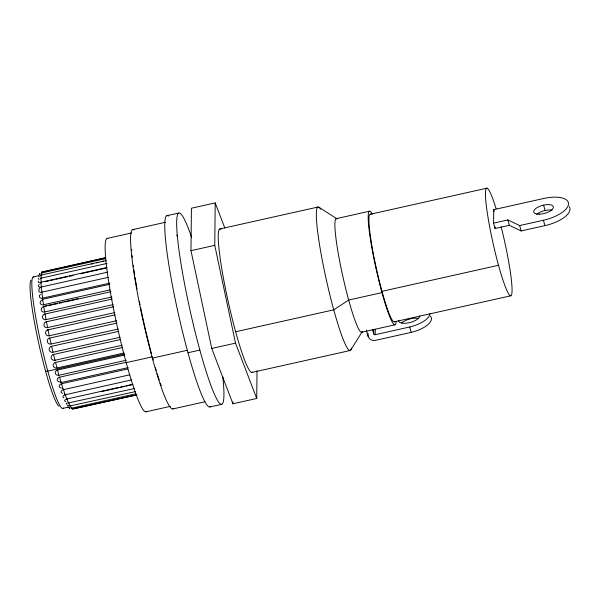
<?xml version="1.0" encoding="UTF-8"?>
<svg xmlns="http://www.w3.org/2000/svg" width="600" height="600" viewBox="0 0 600 600"><rect width="100%" height="100%" fill="white"/><g stroke="black" fill="none" stroke-linecap="round" stroke-linejoin="round"><path stroke-width="0.9" d="M257.017 370.785L256.725 398.467L232.942 403.785L211.74 348.45L190.98 250.665L191.43 208.215L215.212 202.905L224.82 227.978M256.725 398.467L235.522 343.14L214.763 245.355L215.212 202.905M232.942 403.785L232.965 401.933M430.433 316.17A21.45 8.775 -15.3 0 1 411.18 332.377L375.495 340.35A6.127 5.55 0.6 0 1 368.07 336.285L368.1 333.562M429.982 313.74A21.45 8.775 -15.3 0 1 409.71 326.993L375.21 334.695A1.222 1.11 0.6 0 1 373.725 333.885L373.77 329.355M375.21 334.695L375.263 329.257M493.59 223.118L493.725 209.655L543.668 198.502A25.733 10.53 -15.3 0 1 568.53 203.798A25.733 10.53 -15.3 0 1 543.442 220.245L519.66 225.562L507.855 219.93L493.59 223.118L495.067 228.51L509.332 225.322L521.138 230.955L544.92 225.638A25.733 10.53 -15.3 0 0 569.22 206.618M495.067 228.51L495.082 226.718M68.475 402.923L134.663 388.463M69.99 405.93L135.225 391.643M55.552 362.452L57.023 367.995A3.067 2.797 1.2 0 1 53.302 366.075A3.067 2.797 1.2 0 1 55.125 362.61M72.442 408.945L136.77 394.808M42.765 272.108L105.458 257.865M46.455 321.765L47.572 327.57M73.335 408.982L136.8 394.95M53.543 354.502L54.99 360.278M48.03 329.827L49.26 335.767M39.517 274.53L39.795 273.615M135.69 393.84L71.258 408.232L71.31 407.737M128.19 367.597L61.035 382.605L61.088 382.02M38.91 275.317L39.697 273.892M49.725 338.062L51.075 344.032A3.067 3.045 61.3 0 1 47.43 341.933A3.067 3.045 61.3 0 1 49.312 338.175A3.06 3.037 -72.9 0 1 49.642 338.077L49.748 338.055M51.6 346.32L52.995 352.252A3.067 3.007 21.3 0 1 49.312 350.168A3.067 3.007 21.3 0 1 51.165 346.455M106.942 263.438L40.695 278.235L41.28 282.315M38.992 288.855L39.69 287.925M105.675 258.638L41.242 273.03L41.543 275.73M107.017 267.472L40.77 282.27L41.535 286.942M350.88 349.815L362.243 331.695M78.075 298.605L43.598 306.308L44.7 311.918M72.36 409.207L71.752 407.73M105.45 257.73L41.925 271.92L41.963 273.255M109.725 284.295L42.57 299.295L43.56 304.71M106.215 260.543L40.83 275.145L41.31 278.655M40.508 275.438L41.693 275.085L40.508 275.303M71.258 408.225L70.373 405.795M33.188 276.968L38.985 275.647M166.905 215.685L178.8 213.03M132.637 229.612L165.562 222.255M107.145 238.44L131.498 233.002M219.847 228.968L317.947 207.053M91.29 263.993L93.097 263.587M96.472 262.793L98.535 262.373M101.91 261.585L103.718 261.18M44.97 281.707L48.735 280.928M50.415 280.493L54.045 279.683M55.86 279.278L67.755 276.683M69.465 276.233L73.185 275.468M80.355 273.803L105.795 268.185M190.98 250.665L214.763 245.355M336.165 218.678L369.465 211.237M41.67 286.913L107.79 272.145M370.455 214.2L486.99 188.175M42.112 292.118L108.225 277.35M42.795 298.08L109.815 283.11M43.71 304.718L109.83 289.95M44.002 306.66L46.725 306.053M48.532 305.647L52.155 304.837M53.97 304.433L57.593 303.623M59.4 303.218L63.023 302.415M64.838 302.01L111.023 291.69M44.85 311.925L111.87 296.955M45.203 313.995L112.222 299.025M46.193 319.575L113.212 304.605M46.598 321.757L113.618 306.788M47.723 327.555L114.743 312.585M48.172 329.805L115.192 314.835M49.403 335.745L116.422 320.775M49.89 338.025L116.917 323.055M51.218 344.002L118.238 329.032M51.742 346.282L118.762 331.312M53.137 352.207L120.157 337.237M53.677 354.45L120.705 339.48M55.125 360.233L122.145 345.263M55.688 362.4L122.708 347.43M381.983 291.322L498.518 265.29M381.968 292.612L348.675 300.053L333.743 309.84L235.642 331.755M57.157 367.942L124.177 352.972M124.448 354.007L47.79 371.13A2.453 1.005 -15.3 0 1 45.428 370.627M57.72 370.005L124.748 355.035M60.105 375.015L126.218 360.248M59.76 377.138L125.873 362.37M126.18 362.663L152.34 356.82A88.83 9.397 77.4 0 0 153.233 360.053M152.325 358.118L187.08 350.347M187.972 352.733L199.86 350.077M211.74 348.45L235.522 343.14M61.762 383.7L127.882 368.933M63.705 389.58L129.825 374.805M65.558 394.68L131.67 379.913M394.283 321.817L510.817 295.793M361.665 332.243L394.965 324.81M67.282 398.933L118.905 387.397M120.72 386.993L124.343 386.183M126.15 385.778L132.488 384.368M101.183 391.635L132.945 384.54M252.045 372.42L350.145 350.513M146.055 411.787L170.407 406.342M172.882 408.93L204.9 401.783M209.843 406.957L221.73 404.303M62.992 408.345L68.287 407.183M41.715 275.317L40.515 275.535L41.715 275.46M61.012 382.605L59.625 377.212M40.672 278.235L40.957 278.655M68.407 403.26L67.155 399.022M41.925 271.92L42.3 272.595M42.547 299.288L42.825 299.722M40.845 275.13L41.175 275.692M40.77 282.27L41.108 282.847M69.735 408.195L68.123 407.145M318.855 207.202L336.892 218.79M69.727 408.592L68.782 407.325M69.832 406.185L68.858 402.998M45.053 314.002L46.05 319.582M41.895 293.093L42.66 298.11M57.585 370.065L58.988 375.668L59.062 375.285M41.415 287.67L41.1 287.19L41.977 292.147M543.6 205.103L545.077 210.495M543.442 220.245L544.92 225.638M519.66 225.562L521.138 230.955M507.855 219.93L509.332 225.322M493.725 209.655L494.22 211.455M409.71 326.993L411.18 332.377M372.525 329.505L373.725 333.885M366.382 330.112L368.07 336.285M65.422 394.732L66.72 399.338L66.787 398.737M63.578 389.625L64.92 394.537L64.98 393.893M61.635 383.76L62.985 388.928L63.082 388.5M362.445 331.23A58.2 6.158 77.4 0 1 343.207 278.062A58.2 6.158 77.4 0 1 337.087 218.925M351.442 348.038A73.515 7.777 77.4 0 1 326.25 279.442A73.515 7.777 77.4 0 1 320.647 209.175M252.645 371.947A73.515 7.777 77.4 0 1 228.15 301.358A73.515 7.777 77.4 0 1 221.002 229.282M396.15 321.615A58.2 6.158 77.4 0 1 376.035 268.545A58.2 6.158 77.4 0 1 372.3 214.072M501.127 226.755A55.14 5.835 77.4 0 1 509.91 295.493A55.14 5.835 77.4 0 1 487.763 215.858A55.14 5.835 77.4 0 1 496.103 208.695M394.732 321.465A55.14 5.835 77.4 0 1 376.365 268.522A55.14 5.835 77.4 0 1 371.002 214.462M536.685 214.41A10.11 4.133 -15.3 0 1 552.127 210.225M419.873 315.847A11.025 4.515 -15.3 0 1 409.132 322.725A11.025 4.515 -15.3 0 1 398.49 320.625M401.55 323.062A11.025 4.515 -15.3 0 1 418.395 318.495M222.81 376.92A98.025 10.373 77.4 0 1 207.975 377.085A98.025 10.373 77.4 0 1 178.095 243.165A98.025 10.373 77.4 0 1 191.715 237.57M210.638 406.327A98.025 10.373 77.4 0 1 177.975 312.202A98.025 10.373 77.4 0 1 168.45 216.097M61.057 381.915A3.067 2.407 -4.8 0 1 57.367 380.423A3.067 2.407 -4.8 0 1 59.22 377.377M54.983 360.233A3.067 2.925 7.5 0 1 51.285 358.252A3.067 2.925 7.5 0 1 53.115 354.645M49.275 335.782A3.067 3.03 -60.5 0 1 45.66 333.69A3.067 3.03 -60.5 0 1 47.58 329.94M47.588 327.615A3.067 2.97 -37.8 0 1 44.025 325.567A3.067 2.97 -37.8 0 1 46.005 321.862M46.065 319.642A3.067 2.865 -28.9 0 1 42.562 317.685A3.067 2.865 -28.9 0 1 44.602 314.085M44.723 312.007A3.067 2.715 -24.3 0 1 41.287 310.178A3.067 2.715 -24.3 0 1 43.395 306.728M43.59 304.815A3.067 2.52 -21.4 0 1 40.23 303.218A3.067 2.52 -21.4 0 1 42.285 299.955M42.668 298.185A3.067 2.287 -19.4 0 1 39.57 297.233A3.067 2.287 -19.4 0 1 40.432 294.375M41.985 292.23A3.067 2.01 -17.9 0 1 39.157 291.712A3.067 2.01 -17.9 0 1 39.255 289.493M41.543 287.032A3.067 1.71 -16.7 0 1 38.678 286.59A3.067 1.71 -16.7 0 1 39.233 284.528M63.375 407.978A67.387 7.133 77.4 0 1 41.46 345.668A67.387 7.133 77.4 0 1 33.773 276.892M58.935 406.26A64.942 6.87 77.4 0 1 38.805 343.778A64.942 6.87 77.4 0 1 30.983 280.237M58.8 375.248A3.067 2.625 -2.4 0 1 55.305 373.403A3.067 2.625 -2.4 0 1 57.172 370.23M57.142 370.155A3.06 2.752 0 0 1 57.472 370.058M59.182 377.288A3.06 2.565 -3.2 0 1 59.512 377.197M61.537 388.072A3.067 2.16 -6.5 0 1 59.22 386.213A3.067 2.16 -6.5 0 1 61.238 383.947M61.185 383.85A3.06 2.34 -5.3 0 1 61.515 383.752M62.738 393.315A3.067 1.868 -7.9 0 1 61.148 391.643A3.067 1.868 -7.9 0 1 63.195 389.835M63.127 389.722A3.06 2.078 -7 0 1 63.457 389.632M63.975 397.74A3.067 1.552 -9 0 1 63.015 396.36A3.067 1.552 -9 0 1 65.055 394.95M64.98 394.822A3.06 1.785 -8.2 0 1 65.302 394.74M65.782 401.49A3.067 1.215 -10 0 1 64.688 400.455A3.067 1.215 -10 0 1 66.802 399.202M66.698 399.075A3.06 1.462 -9.3 0 1 67.028 398.985M67.035 404.22A3.067 0.855 -10.8 0 1 67.192 402.923M68.355 405.998A3.067 0.48 -11.6 0 1 68.377 405.3M146.722 411.232A88.83 9.397 77.4 0 1 117.833 329.1A88.83 9.397 77.4 0 1 107.7 238.433M161.183 385.643A88.83 9.397 77.4 0 1 160.312 383.13M159.278 380.048A88.83 9.397 77.4 0 1 157.26 373.748M156.233 370.395A88.83 9.397 77.4 0 1 155.46 367.8M151.447 353.528A88.83 9.397 77.4 0 1 140.58 307.455M140.032 304.77A88.83 9.397 77.4 0 1 139.328 301.215M137.032 289.058A88.83 9.397 77.4 0 1 135.075 277.545M134.648 274.8A88.83 9.397 77.4 0 1 133.852 269.483M133.5 266.925A88.83 9.397 77.4 0 1 133.275 265.252M132.33 257.415A88.83 9.397 77.4 0 1 132.142 255.667M131.7 250.748A88.83 9.397 77.4 0 1 131.595 249.225M173.572 408.36A91.898 9.728 77.4 0 1 142.958 320.115A91.898 9.728 77.4 0 1 134.025 230.017M176.79 234.983A91.898 9.728 77.4 0 1 177.345 236.392M39.06 276.945A3.067 0.66 -13.9 0 1 39.233 276.368M41.07 275.595A3.067 0.66 -13.9 0 1 41.633 275.438M39.165 279.382A3.067 1.028 -14.8 0 1 38.67 278.452M41.085 282.735A3.067 1.38 -15.7 0 1 38.655 281.19M43.425 306.81A3.06 2.573 -22.1 0 1 43.755 306.712M44.625 314.153A3.06 2.76 -25.3 0 1 44.955 314.055M46.02 321.907A3.06 2.895 -30.8 0 1 46.35 321.81M47.588 329.962A3.06 2.993 -41.9 0 1 47.918 329.858M51.157 346.44A3.06 3.037 45.7 0 1 51.488 346.343M53.1 354.608A3.06 2.985 16.1 0 1 53.43 354.51M55.102 362.558A3.06 2.895 5.3 0 1 55.432 362.46M539.572 214.17A10.11 4.133 -15.3 0 0 553.312 206.73A10.11 4.133 -15.3 0 0 537.787 207.225A10.11 4.133 -15.3 0 0 539.572 214.17"/></g></svg>
